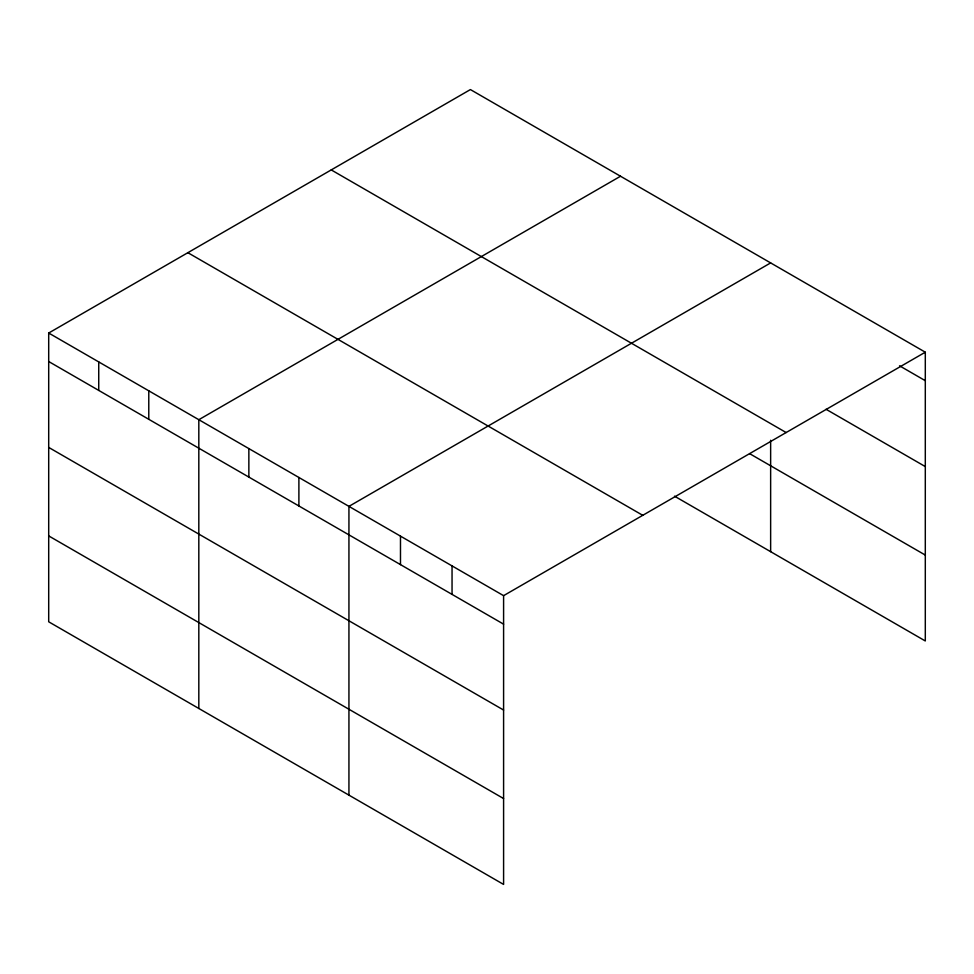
<?xml version="1.0" encoding="UTF-8"?>
<svg xmlns="http://www.w3.org/2000/svg" width="974" height="974" viewBox="0 0 974 974"><rect width="100%" height="100%" fill="white"/><g stroke="black" fill="none" stroke-linecap="round" stroke-linejoin="round"><path stroke-width="1.46" d="M48.7 333.035L503.595 595.662L503.595 884.429L48.7 621.802L48.7 333.035L470.405 89.571L925.3 352.198L925.3 640.965L674.507 496.168M620.523 176.233L198.818 419.709L198.818 708.475M770.641 262.907L348.936 506.37L348.936 795.137M503.595 595.662L925.3 352.198M899.526 365.798L925.3 380.688M826.062 409.275L925.3 466.583M331.245 169.914L786.14 432.541M749.566 453.616L925.3 555.07M187.86 252.692L642.755 515.319M48.7 361.524L503.595 624.151M48.7 447.419L503.595 710.046M48.7 535.907L503.595 798.546M770.641 440.285L770.641 551.674M452.046 565.906L452.046 594.384M400.484 536.138L400.484 564.628M298.896 477.479L298.896 505.969M248.857 448.588L248.857 477.077M148.779 390.817L148.779 419.295M98.739 361.926L98.739 390.416"/></g></svg>
